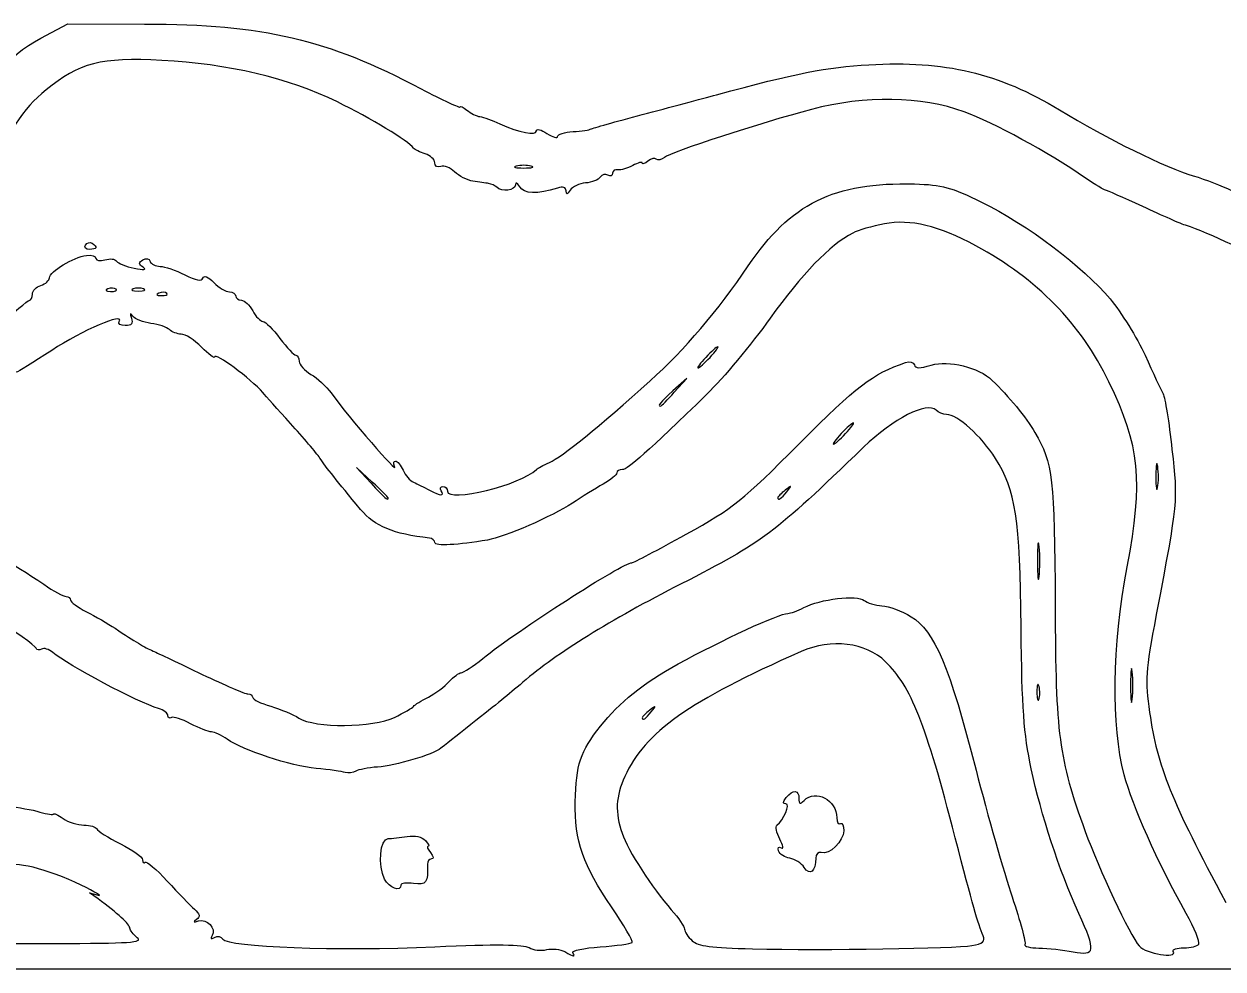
# Model space of a CAD drawing. Extents: x 32 to 2531, y 46 to 1398.
# Drawn here: x 583 to 960.5, y 45.7 to 343.3 of the extents above; entities that cross this region are included whole.
import ezdxf

# ---------------------------------------------------------------- set-up
doc = ezdxf.new("R2010")
doc.units = 0
doc.layers.add('IMAGE', color=7, linetype='CONTINUOUS')

msp = doc.modelspace()

# ---------------------------------------------------------------- linework, layer by layer
at = {"layer": 'IMAGE', "color": 7}
for points in [[(32.319879, 721.65756), (32.319879, 1397.653213), (1281.6532, 1397.653213), (2530.9865, 1397.653213), (2530.9865, 721.65312), (2530.9865, 45.6531), (1281.6532, 45.6531), (32.319879, 45.6531), (32.319879, 721.64876)], [(742.65321, 298.5723), (742.65321, 298.5723)], [(602.33332, 273.675), (602.33332, 273.675)], [(611.95877, 259.7921), (611.95877, 259.7921)], [(620.65321, 259.8701), (620.65321, 259.8701)], [(627.95877, 258.4587), (627.95877, 258.4587)], [(798.98655, 238.3196), (798.98655, 238.3196)], [(787.73709, 227.3196), (787.73709, 227.3196)], [(841.65321, 214.32), (841.65321, 214.32)], [(939.94322, 203.9679), (939.94322, 203.9679)], [(697.65321, 194.058), (697.65321, 194.058)], [(823.15663, 195.9862), (823.15663, 195.9862)], [(902.62622, 178.6235), (902.62622, 178.6235)], [(931.95108, 139.3199), (931.95108, 139.3199)], [(902.5773, 134.6278), (902.5773, 134.6278)], [(780.48996, 126.6532), (780.48996, 126.6532)], [(828.65816, 77.6061), (828.65816, 77.6061)], [(696.51033, 73.9865), (696.51033, 73.9865)], [(881.43132, 53.0515), (881.43132, 53.0515)]]:
    msp.add_lwpolyline(points, close=True, dxfattribs=at)
for points in [[(588.30316, 338.8701), (596.79944, 343.3985), (620.893, 343.3265)], [(787.73709, 227.3196), (791.65321, 231.6529), (787.31988, 227.7368)], [(692.65321, 199.058), (687.65321, 203.6529), (692.24811, 198.6529)], [(606.31988, 67.7245), (603.65322, 69.6597), (606.31988, 68.8864)], [(755.76258, 50.8106), (755.76259, 50.8096)], [(944.84066, 51.2225), (944.84063, 51.2227)]]:
    msp.add_lwpolyline(points, dxfattribs=at)
for points in [[(620.893, 343.3265), (658.73643, 343.2125), (678.15491, 338.6668), (707.98655, 322.9383)], [(562.44048, 304.9683), (571.33836, 325.2691), (577.19924, 332.9517), (588.30316, 338.8701)], [(626.42901, 331.8811), (607.12109, 332.8597), (600.35398, 331.1329), (589.96865, 322.5775)], [(681.65275, 318.7926), (666.41862, 326.2392), (647.01637, 330.8377), (626.42901, 331.8811)], [(800.98655, 321.0313), (826.10812, 327.8472), (835.64977, 329.7295), (849.02528, 330.5078)], [(849.02528, 330.5078), (872.94492, 331.8996), (889.92108, 327.8737), (908.98655, 316.288)], [(589.96865, 322.5775), (582.22977, 316.2022), (578.61461, 310.5407), (570.22205, 291.6532)], [(707.98655, 322.9383), (714.76988, 319.3619), (720.31988, 316.7832), (720.31988, 317.208)], [(777.67321, 314.8089), (786.09555, 317.0374), (796.58655, 319.8375), (800.98655, 321.0313)], [(705.65275, 304.2543), (704.04201, 306.4488), (692.07383, 313.6987), (681.65275, 318.7926)], [(720.31988, 317.208), (720.31988, 317.6327), (721.28041, 317.183), (722.45439, 316.2088)], [(878.98609, 315.6736), (865.62494, 320.5967), (847.74746, 320.8855), (830.98609, 316.449)], [(722.45439, 316.2088), (723.62837, 315.2344), (725.47497, 314.3072), (726.55795, 314.1483)], [(726.55795, 314.1483), (727.64093, 313.9893), (730.4304, 312.988), (732.75677, 311.9231)], [(761.55861, 310.2619), (761.99931, 310.5343), (769.25088, 312.5804), (777.67321, 314.8089)], [(830.98609, 316.449), (815.15006, 312.2575), (786.65982, 302.9552), (784.62053, 301.3102)], [(917.22633, 294.8174), (905.31078, 303.0072), (888.54334, 312.1522), (878.98609, 315.6736)], [(908.98655, 316.288), (923.85921, 307.2503), (942.55721, 298.0294), (951.10669, 295.5165)], [(732.75677, 311.9231), (738.96455, 309.0815), (744.31988, 308.033), (744.31988, 309.6591)], [(744.31988, 309.6591), (744.31988, 310.4233), (745.81988, 310.0657), (747.65321, 308.8644)], [(755.87195, 309.4377), (758.55892, 309.6187), (761.11792, 309.9896), (761.55861, 310.2619)], [(747.65321, 308.8644), (749.48655, 307.6632), (750.98655, 307.2267), (750.98655, 307.8945)], [(750.98655, 307.8945), (750.98655, 308.5623), (753.18497, 309.2568), (755.87195, 309.4377)], [(709.31942, 302.4097), (707.66942, 302.9247), (706.01942, 303.7547), (705.65275, 304.2543)], [(712.31942, 299.6052), (712.31942, 300.6328), (710.96942, 301.8948), (709.31942, 302.4097)], [(714.21633, 298.4648), (713.13218, 298.0488), (712.31942, 298.5378), (712.31942, 299.6052)], [(718.57807, 296.7563), (717.22242, 298.0963), (715.25963, 298.8652), (714.21633, 298.4648)], [(737.98655, 298.5723), (736.70321, 298.2369), (737.75321, 297.9625), (740.31988, 297.9625)], [(742.65321, 298.5723), (741.36988, 298.9077), (739.26988, 298.9077), (737.98655, 298.5723)], [(740.31988, 297.9625), (742.88655, 297.9625), (743.93655, 298.2369), (742.65321, 298.5723)], [(774.65275, 298.7537), (773.00275, 297.8407), (770.90275, 297.2459), (769.98609, 297.4319)], [(777.65275, 299.5369), (777.65275, 300.0191), (776.30275, 299.6667), (774.65275, 298.7537)], [(779.4421, 300.1451), (778.45795, 299.3283), (777.65275, 299.0546), (777.65275, 299.5369)], [(782.07654, 300.785), (781.61174, 301.2498), (780.42623, 300.9618), (779.4421, 300.1451)], [(784.62053, 301.3102), (783.68614, 300.5565), (782.54135, 300.3202), (782.07654, 300.785)], [(724.34783, 293.8329), (722.53014, 294.1007), (719.93374, 295.4163), (718.57807, 296.7563)], [(764.38586, 295.0941), (763.85305, 294.2319), (761.79634, 293.402), (759.81542, 293.2497)], [(766.83702, 295.7453), (766.02169, 296.2492), (764.91867, 295.9562), (764.38586, 295.0941)], [(768.31942, 296.2996), (768.31942, 295.4909), (767.65234, 295.2415), (766.83702, 295.7453)], [(769.98609, 297.4319), (769.06942, 297.6179), (768.31942, 297.1084), (768.31942, 296.2996)], [(923.48082, 290.9865), (923.1063, 290.9865), (920.29178, 292.7104), (917.22633, 294.8174)], [(951.10669, 295.5165), (955.07395, 294.3505), (960.41988, 292.2994), (962.98655, 290.9587)], [(729.28083, 293.0937), (728.38539, 293.2324), (726.16554, 293.5651), (724.34783, 293.8329)], [(731.83638, 291.914), (731.32627, 292.4241), (730.17627, 292.955), (729.28083, 293.0937)], [(737.6933, 292.6532), (737.6504, 290.8857), (733.40097, 290.3494), (731.83638, 291.914)], [(739.05539, 292.0535), (738.29771, 293.3529), (737.71654, 293.6088), (737.6933, 292.6532)], [(750.94813, 291.6412), (744.66861, 289.6481), (740.37115, 289.7971), (739.05539, 292.0535)], [(753.67317, 290.7431), (753.65967, 291.8987), (752.72754, 292.2059), (750.94813, 291.6412)], [(754.95366, 290.9797), (754.02746, 289.5147), (753.68818, 289.452), (753.67317, 290.7431)], [(759.81542, 293.2497), (757.83449, 293.0975), (755.64669, 292.076), (754.95366, 290.9797)], [(810.98586, 267.1227), (824.20145, 286.7501), (838.12946, 293.6125), (863.38621, 292.9407)], [(863.38621, 292.9407), (872.08938, 292.7092), (874.8399, 291.9664), (884.52197, 287.2329)], [(935.24061, 285.8123), (929.14722, 288.6581), (923.85533, 290.9865), (923.48082, 290.9865)], [(884.52197, 287.2329), (898.64517, 280.328), (916.64834, 266.747), (924.94226, 256.741)], [(948.98611, 279.8235), (947.51945, 280.2715), (941.33397, 282.9665), (935.24061, 285.8123)], [(853.88615, 280.3641), (850.05189, 279.6369), (845.58093, 278.3417), (843.95067, 277.4859)], [(882.73705, 273.4329), (870.86225, 279.849), (862.17504, 281.936), (853.88615, 280.3641)], [(972.74802, 268.602), (972.96529, 269.5547), (955.31479, 277.8901), (948.98611, 279.8235)], [(843.95067, 277.4859), (836.68568, 273.6721), (827.82396, 264.5426), (817.90577, 250.6539)], [(603.57452, 272.3199), (602.43124, 272.3199), (601.87271, 272.9297), (602.33332, 273.675)], [(602.33332, 273.675), (602.79393, 274.4203), (603.72935, 274.6849), (604.41201, 274.2629)], [(604.41201, 274.2629), (606.2614, 273.12), (605.91656, 272.3199), (603.57452, 272.3199)], [(924.60232, 230.6185), (915.68347, 249.0305), (901.99845, 263.0257), (882.73705, 273.4329)], [(590.99429, 263.4096), (591.00499, 265.3573), (598.58533, 269.9222), (602.65253, 270.43)], [(602.65253, 270.43), (604.30253, 270.636), (605.65253, 270.205), (605.65253, 269.4723)], [(605.65253, 269.4723), (605.65253, 268.7208), (606.8874, 268.532), (608.48567, 269.0393)], [(608.48567, 269.0393), (610.04388, 269.5338), (611.69388, 269.3496), (612.15233, 268.63)], [(612.15233, 268.63), (612.61077, 267.9103), (615.08587, 266.9097), (617.65253, 266.4064)], [(620.51019, 266.7389), (619.03928, 267.7533), (619.02457, 268.1863), (620.43149, 269.0558)], [(620.43149, 269.0558), (621.44546, 269.6825), (622.3784, 269.4755), (622.68496, 268.5558)], [(622.68496, 268.5558), (622.97268, 267.6927), (624.38198, 266.9864), (625.81676, 266.9864)], [(617.65253, 266.4064), (620.69873, 265.8091), (621.69103, 265.9245), (620.51019, 266.7389)], [(625.81676, 266.9864), (627.25153, 266.9864), (630.75532, 265.7978), (633.60297, 264.3451)], [(633.60297, 264.3451), (637.20033, 262.5098), (638.939, 262.1792), (639.29985, 263.2617)], [(780.13238, 230.92), (791.00716, 240.741), (801.5593, 253.1227), (810.98586, 267.1227)], [(585.65253, 258.2299), (585.65253, 259.2805), (586.85253, 260.5209), (588.3192, 260.9864)], [(588.3192, 260.9864), (589.78587, 261.452), (590.98967, 262.5424), (590.99429, 263.4096)], [(639.29985, 263.2617), (639.62701, 264.2432), (640.89853, 263.7404), (642.73586, 261.9031)], [(642.73586, 261.9031), (644.34002, 260.299), (646.55253, 258.9864), (647.65253, 258.9864)], [(584.65253, 256.2713), (585.20253, 256.2983), (585.65253, 257.1794), (585.65253, 258.2299)], [(609.40321, 259.8973), (608.33957, 259.4717), (608.65551, 259.1557), (610.20877, 259.0918)], [(611.95877, 259.7921), (611.51572, 260.2352), (610.36571, 260.2825), (609.40321, 259.8973)], [(610.20877, 259.0918), (611.61432, 259.0338), (612.40183, 259.349), (611.95877, 259.7921)], [(617.31988, 259.8701), (616.40321, 259.5002), (617.15321, 259.1976), (618.98655, 259.1976)], [(620.65321, 259.8701), (619.73655, 260.24), (618.23655, 260.24), (617.31988, 259.8701)], [(618.98655, 259.1976), (620.81988, 259.1976), (621.56988, 259.5002), (620.65321, 259.8701)], [(625.40321, 258.564), (624.33957, 258.1383), (624.65551, 257.8224), (626.20877, 257.7584)], [(627.95877, 258.4588), (627.51572, 258.9018), (626.36571, 258.9492), (625.40321, 258.564)], [(626.20877, 257.7584), (627.61432, 257.7004), (628.40183, 258.0157), (627.95877, 258.4587)], [(647.65253, 258.9864), (648.75253, 258.9864), (649.65253, 258.3864), (649.65253, 257.6531)], [(649.65253, 257.6531), (649.65253, 256.9198), (650.45114, 256.3198), (651.42722, 256.3198)], [(924.94226, 256.741), (928.47752, 252.476), (933.43309, 244.4864), (935.95465, 238.9864)], [(574.72133, 247.8772), (579.63349, 252.4673), (584.10253, 256.2446), (584.65253, 256.2713)], [(651.42722, 256.3198), (652.4033, 256.3198), (654.00469, 254.8198), (654.98586, 252.9864)], [(654.98586, 252.9864), (655.96704, 251.1531), (657.41842, 249.6389), (658.21117, 249.6216)], [(612.95611, 249.604), (614.82243, 252.6237), (601.27681, 246.8351), (591.69759, 240.5193)], [(614.86601, 248.3199), (613.37908, 248.3199), (612.51963, 248.8977), (612.95611, 249.604)], [(616.81892, 250.6532), (617.36637, 248.9514), (616.83782, 248.3199), (614.86601, 248.3199)], [(617.29365, 251.2861), (616.42211, 252.4956), (616.28504, 252.3129), (616.81892, 250.6532)], [(622.94691, 249.0253), (620.51155, 249.3335), (617.96759, 250.3509), (617.29365, 251.2861)], [(658.21117, 249.6216), (659.00392, 249.6046), (661.41762, 247.2043), (663.57497, 244.2883)], [(817.90577, 250.6539), (812.01403, 242.4035), (803.09693, 231.6727), (798.09003, 226.8077)], [(628.78069, 247.0591), (628.00747, 247.8323), (625.38227, 248.7171), (622.94691, 249.0253)], [(632.48399, 245.6532), (631.22039, 245.6532), (629.55391, 246.2859), (628.78069, 247.0591)], [(638.88399, 241.5507), (636.62757, 243.8071), (633.74757, 245.6532), (632.48399, 245.6532)], [(663.57497, 244.2883), (665.7323, 241.3723), (667.9823, 238.9864), (668.57497, 238.9864)], [(801.45139, 241.6529), (801.08472, 241.6529), (799.37555, 240.1529), (797.65321, 238.3196)], [(798.98655, 238.3196), (800.70888, 240.1529), (801.81805, 241.6529), (801.45139, 241.6529)], [(591.69759, 240.5193), (585.96996, 236.743), (580.95553, 233.6532), (580.5544, 233.6532)], [(642.98655, 238.3707), (642.98655, 237.8632), (641.14039, 239.2942), (638.88399, 241.5507)], [(658.17752, 227.2315), (654.48045, 231.6284), (642.98655, 240.0565), (642.98655, 238.3707)], [(668.57497, 238.9864), (669.16762, 238.9864), (669.65253, 238.1204), (669.65253, 237.0618)], [(797.65321, 238.3196), (795.93088, 236.4862), (794.82171, 234.9862), (795.18837, 234.9862)], [(795.18837, 234.9862), (795.55504, 234.9862), (797.26421, 236.4862), (798.98655, 238.3196)], [(935.95465, 238.9864), (938.47621, 233.4864), (941.04016, 228.0241), (941.65229, 226.8478)], [(669.65253, 237.0618), (669.65253, 236.0033), (671.30253, 234.1624), (673.3192, 232.9709)], [(827.13226, 211.1777), (845.30182, 229.4333), (849.96794, 232.9972), (860.5671, 236.7151)], [(860.5671, 236.7151), (861.80306, 237.1487), (863.04742, 236.8041), (863.33235, 235.9492)], [(863.33235, 235.9492), (863.721, 234.7833), (865.05202, 234.7638), (868.6607, 235.8712)], [(868.6607, 235.8712), (874.14922, 237.5556), (883.52628, 235.2107), (887.86012, 231.07)], [(673.3192, 232.9709), (675.33586, 231.7794), (678.18586, 229.1404), (679.65253, 227.1064)], [(748.42365, 205.214), (752.38764, 206.9513), (764.15841, 216.4937), (780.13238, 230.92)], [(887.86012, 231.07), (893.02207, 226.1381), (898.4884, 219.4653), (901.29244, 214.673)], [(930.3398, 172.3199), (935.47825, 199.757), (934.43963, 210.3106), (924.60232, 230.6185)], [(666.89413, 217.5176), (662.91163, 221.895), (658.98915, 226.2663), (658.17752, 227.2315)], [(679.65253, 227.1064), (685.20425, 219.4071), (701.3305, 200.7976), (699.6873, 203.9864)], [(798.09003, 226.8077), (779.22587, 208.478), (773.07004, 202.9865), (771.38697, 202.9865)], [(787.31988, 227.7368), (783.2806, 224.0864), (782.37368, 222.9862), (783.40376, 222.9862)], [(783.40376, 222.9862), (783.63323, 222.9862), (785.58323, 224.9362), (787.73709, 227.3196)], [(941.65229, 226.8478), (942.26444, 225.6716), (943.52428, 217.7897), (944.45194, 209.3326)], [(870.17913, 221.6606), (867.34761, 224.4921), (856.66861, 219.0519), (847.33691, 210.024)], [(873.46069, 220.3199), (872.39324, 220.3199), (870.91655, 220.9232), (870.17913, 221.6606)], [(888.86577, 206.496), (884.42152, 213.5493), (876.87644, 220.3199), (873.46069, 220.3199)], [(676.13259, 206.6059), (675.03395, 208.2299), (670.87664, 213.1402), (666.89413, 217.5176)], [(844.11805, 217.6533), (843.75139, 217.6533), (842.04221, 216.1533), (840.31988, 214.32)], [(841.65321, 214.32), (843.37555, 216.1533), (844.48472, 217.6533), (844.11805, 217.6533)], [(840.31988, 214.32), (838.59755, 212.4866), (837.48837, 210.9866), (837.85504, 210.9866)], [(837.85504, 210.9866), (838.22171, 210.9866), (839.93088, 212.4866), (841.65321, 214.32)], [(901.29244, 214.673), (906.93598, 205.028), (907.51299, 200.1037), (907.66136, 160.3197)], [(847.33691, 210.024), (819.03373, 182.6423), (815.66421, 180.116), (789.94115, 166.9909)], [(791.49644, 182.6298), (806.51776, 190.9755), (809.0222, 192.9819), (827.13226, 211.1777)], [(944.45194, 209.3326), (946.27548, 192.7084), (946.33845, 193.3718), (939.5128, 157.3082)], [(688.97679, 190.4362), (681.49221, 199.4203), (678.1314, 203.6513), (676.13259, 206.6059)], [(699.6873, 203.9864), (699.21496, 204.9031), (699.32162, 205.6531), (699.92433, 205.6531)], [(699.92433, 205.6531), (700.52705, 205.6531), (701.61246, 204.3522), (702.33636, 202.7622)], [(744.31546, 203.0136), (744.68418, 203.3952), (746.53286, 204.3854), (748.42365, 205.214)], [(896.93297, 153.1293), (896.55343, 187.8765), (895.27685, 196.3214), (888.86577, 206.496)], [(939.94332, 203.9679), (939.63685, 205.9947), (939.37791, 204.6529), (939.36789, 200.9862)], [(939.92512, 197.3012), (940.2416, 198.9412), (940.2498, 201.9412), (939.94322, 203.9679)], [(702.33636, 202.7622), (703.06025, 201.1722), (704.55253, 199.4654), (705.65253, 198.9694)], [(716.3192, 196.1476), (716.3192, 192.4592), (739.64465, 198.1797), (744.31546, 203.0136)], [(769.65321, 201.9407), (769.65321, 201.3655), (767.70321, 199.7736), (765.31988, 198.4033)], [(771.38697, 202.9865), (770.43341, 202.9865), (769.65321, 202.5159), (769.65321, 201.9407)], [(939.36789, 200.9862), (939.35719, 197.3196), (939.60864, 195.6613), (939.92512, 197.3012)], [(692.24811, 198.6529), (696.52492, 193.999), (697.65321, 193.0399), (697.65321, 194.058)], [(697.65321, 194.058), (697.65321, 194.2808), (695.40321, 196.5308), (692.65321, 199.058)], [(705.65253, 198.9694), (706.75253, 198.4734), (708.99438, 197.3743), (710.63444, 196.527)], [(710.63444, 196.527), (714.297, 194.6348), (715.39888, 194.5728), (714.3192, 196.3198)], [(714.3192, 196.3198), (713.86597, 197.0531), (714.13056, 197.6531), (714.90717, 197.6531)], [(714.90717, 197.6531), (715.68378, 197.6531), (716.3192, 196.9756), (716.3192, 196.1476)], [(765.31988, 198.4033), (762.93655, 197.0329), (758.58655, 194.3305), (755.65321, 192.3978)], [(822.65321, 196.4897), (821.36988, 195.4832), (820.31988, 194.4332), (820.31988, 194.1563)], [(823.15663, 195.9862), (824.81512, 198.101), (824.76796, 198.1482), (822.65321, 196.4897)], [(820.31988, 194.1563), (820.31988, 193.0589), (821.4148, 193.7652), (823.15663, 195.9862)], [(710.65321, 181.3922), (699.25261, 182.6466), (693.44887, 185.0681), (688.97679, 190.4362)], [(755.65321, 192.3978), (749.30219, 188.2134), (734.42835, 181.7541), (728.91529, 180.7862)], [(712.31988, 179.969), (712.31988, 180.6509), (711.56988, 181.2913), (710.65321, 181.3922)], [(774.39622, 173.6532), (774.9151, 173.6532), (782.61019, 177.6927), (791.49644, 182.6298)], [(902.62628, 178.6235), (902.33764, 181.3898), (902.09665, 179.4532), (902.09073, 174.3199)], [(568.31823, 178.3188), (569.4962, 179.0469), (579.25011, 173.6854), (589.19286, 166.8446)], [(728.91529, 180.7862), (719.75851, 179.1787), (712.31988, 178.8124), (712.31988, 179.969)], [(902.61552, 169.2901), (902.91007, 171.6571), (902.91491, 175.8571), (902.62622, 178.6235)], [(902.09073, 174.3199), (902.08573, 169.1865), (902.32097, 166.9232), (902.61552, 169.2901)], [(727.42884, 143.4749), (738.3611, 152.3036), (771.58804, 173.6532), (774.39622, 173.6532)], [(929.40543, 106.8629), (925.29671, 122.2795), (925.65385, 147.2989), (930.3398, 172.3199)], [(586.76709, 146.6893), (586.07725, 148.3132), (561.57513, 164.8934), (556.31988, 167.2925)], [(589.19286, 166.8446), (592.27699, 164.7227), (595.44227, 162.9865), (596.22682, 162.9865)], [(789.94115, 166.9909), (767.34805, 155.4629), (750.936, 145.2645), (740.09857, 136.019)], [(596.22682, 162.9865), (597.01135, 162.9865), (597.65324, 162.481), (597.65324, 161.8632)], [(828.53244, 159.5197), (833.62551, 162.177), (845.33617, 163.5762), (847.49412, 161.7853)], [(597.65324, 161.8632), (597.65324, 161.2453), (599.90324, 159.5953), (602.65324, 158.1965)], [(823.48579, 157.6614), (824.3112, 157.6614), (826.5822, 158.5022), (828.53244, 159.5197)], [(847.49412, 161.7853), (848.46325, 160.9809), (850.99551, 160.2222), (853.12136, 160.0992)], [(853.12136, 160.0992), (855.24721, 159.9761), (859.38655, 158.4131), (862.31988, 156.6259)], [(907.66136, 160.3197), (907.81494, 119.1398), (908.7114, 112.379), (917.11568, 89.019)], [(602.65324, 158.1965), (605.40324, 156.7977), (609.45324, 154.4517), (611.65324, 152.9832)], [(788.98655, 141.7471), (802.56103, 149.2392), (820.78665, 157.6467), (823.48579, 157.6614)], [(862.31988, 156.6259), (869.66927, 152.148), (874.41197, 140.9447), (882.76944, 108.3199)], [(939.5128, 157.3082), (936.03532, 138.9348), (935.89528, 136.8903), (937.40092, 126.4767)], [(611.65324, 152.9832), (618.09442, 148.6837), (620.81734, 147.0548), (623.65324, 145.8046)], [(900.13653, 108.7353), (897.76203, 119.9862), (897.21169, 127.6126), (896.93297, 153.1293)], [(854.28148, 142.444), (847.98764, 148.5561), (837.17333, 149.859), (827.65321, 145.652)], [(588.51777, 146.4422), (587.80087, 145.9991), (587.01307, 146.1103), (586.76709, 146.6893)], [(592.07056, 145.3428), (590.83344, 146.3905), (589.23469, 146.8853), (588.51777, 146.4422)], [(625.31988, 127.6967), (619.02679, 129.5632), (596.72985, 141.3967), (592.07056, 145.3428)], [(623.65324, 145.8046), (625.11991, 145.158), (632.08456, 141.8594), (639.13026, 138.4744)], [(720.6355, 138.9865), (721.31508, 138.9865), (724.3721, 141.0063), (727.42884, 143.4749)], [(827.65321, 145.652), (792.46671, 130.1031), (778.48744, 120.1969), (772.14805, 106.3191)], [(764.52024, 122.151), (770.47328, 129.7097), (777.77949, 135.5615), (788.98655, 141.7471)], [(876.22944, 86.9857), (866.84327, 123.1904), (862.30865, 134.6485), (854.28148, 142.444)], [(931.95108, 139.3199), (931.65531, 141.7032), (931.41331, 139.7532), (931.41331, 134.9865)], [(639.13026, 138.4744), (646.17594, 135.0894), (652.62594, 132.3199), (653.46359, 132.3199)], [(710.32306, 131.3307), (712.52479, 132.4579), (715.46778, 134.6416), (716.86304, 136.1834)], [(716.86304, 136.1834), (718.2583, 137.7251), (719.95591, 138.9865), (720.6355, 138.9865)], [(740.09857, 136.019), (734.95337, 131.6296), (732.58747, 129.7036), (723.65321, 122.6314)], [(902.5772, 134.6278), (902.23915, 135.9251), (901.94032, 135.1865), (901.91315, 132.9865)], [(931.95108, 130.6532), (932.24684, 133.0365), (932.24684, 136.9365), (931.95108, 139.3199)], [(653.46359, 132.3199), (654.30123, 132.3199), (654.98658, 131.8149), (654.98658, 131.1976)], [(901.91315, 132.9865), (901.88595, 130.7865), (902.16256, 129.7251), (902.5278, 130.6278)], [(902.5278, 130.6278), (902.89303, 131.5305), (902.91525, 133.3305), (902.5773, 134.6278)], [(931.41331, 134.9865), (931.41331, 130.2199), (931.65531, 128.2699), (931.95108, 130.6532)], [(654.98658, 131.1976), (654.98658, 130.5803), (657.53658, 129.3285), (660.65324, 128.4157)], [(660.65324, 128.4157), (663.76991, 127.503), (667.76004, 125.8351), (669.5202, 124.7094)], [(699.65324, 124.9197), (702.58658, 126.3467), (705.28658, 127.9118), (705.65324, 128.3977)], [(705.65324, 128.3977), (706.01991, 128.8836), (708.12132, 130.2034), (710.32306, 131.3307)], [(780.48996, 126.6532), (782.14845, 128.768), (782.10129, 128.8151), (779.98655, 127.1566)], [(628.31988, 125.4847), (628.31988, 126.2119), (626.96988, 127.2073), (625.31988, 127.6967)], [(629.43939, 124.8544), (628.82365, 124.4739), (628.31988, 124.7574), (628.31988, 125.4847)], [(635.43455, 122.9331), (632.75293, 124.3703), (630.05511, 125.2349), (629.43939, 124.8544)], [(669.5202, 124.7094), (674.51876, 121.5125), (692.91348, 121.6409), (699.65324, 124.9197)], [(779.98655, 127.1566), (778.70321, 126.1502), (777.65321, 125.1002), (777.65321, 124.8233)], [(777.65321, 124.8233), (777.65321, 123.7259), (778.74813, 124.4322), (780.48996, 126.6532)], [(937.40092, 126.4767), (939.86604, 109.4271), (944.235, 98.5462), (961.42158, 66.6531)], [(642.01837, 120.3199), (641.07888, 120.3199), (638.11616, 121.4958), (635.43455, 122.9331)], [(723.65321, 122.6314), (719.25321, 119.1484), (715.02261, 115.7913), (714.25187, 115.1712)], [(756.55908, 98.3199), (756.79485, 110.052), (758.12332, 114.0287), (764.52024, 122.151)], [(646.97633, 118.0436), (645.18895, 119.2956), (642.95785, 120.3199), (642.01837, 120.3199)], [(674.98655, 108.8639), (666.89156, 109.6306), (652.03739, 114.4987), (646.97633, 118.0436)], [(714.25187, 115.1712), (711.80228, 113.2004), (699.82977, 109.6674), (694.31017, 109.2865)], [(684.10687, 107.5736), (683.12403, 107.9013), (679.01988, 108.4819), (674.98655, 108.8639)], [(687.4402, 107.9485), (686.58972, 107.4147), (685.08972, 107.246), (684.10687, 107.5736)], [(694.31017, 109.2865), (691.38219, 109.0845), (688.29069, 108.4824), (687.4402, 107.9485)], [(772.14805, 106.3191), (769.28333, 100.0479), (769.03803, 94.9728), (771.28257, 88.4137)], [(882.76944, 108.3199), (886.43265, 94.0199), (891.53544, 76.0403), (894.10897, 68.3653)], [(915.13344, 63.1355), (908.87051, 76.9804), (903.19869, 94.2263), (900.13653, 108.7353)], [(948.90431, 63.1621), (939.73287, 79.6916), (932.06963, 96.8664), (929.40543, 106.8629)], [(822.98655, 99.6524), (825.18991, 102.3073), (826.98655, 102.1875), (826.98655, 99.3857)], [(828.58655, 98.7191), (832.30316, 102.4357), (838.84331, 98.9763), (838.94415, 93.2404)], [(767.96111, 65.2061), (759.04417, 78.1524), (756.31319, 86.0837), (756.55908, 98.3199)], [(822.83459, 97.6524), (821.78049, 97.6524), (821.82623, 98.2543), (822.98655, 99.6524)], [(826.98655, 99.3857), (826.98655, 97.6228), (827.34211, 97.4747), (828.58655, 98.7191)], [(578.02374, 96.9264), (581.11996, 96.6235), (585.60321, 95.8051), (587.98654, 95.1079)], [(587.98654, 95.1079), (590.36988, 94.4107), (592.31988, 94.1324), (592.31988, 94.4895)], [(592.31988, 94.4895), (592.31988, 94.8466), (593.65338, 94.2047), (595.28322, 93.0631)], [(820.03157, 90.9349), (822.22297, 92.5815), (824.33895, 97.6524), (822.83459, 97.6524)], [(595.28322, 93.0631), (596.91305, 91.9215), (599.86305, 90.9875), (601.83877, 90.9875)], [(601.83877, 90.9875), (603.81449, 90.9875), (605.63098, 90.464), (605.87544, 89.8242)], [(820.97528, 86.5576), (819.931, 88.5705), (819.50633, 90.5403), (820.03157, 90.9349)], [(838.94415, 93.2404), (838.96745, 91.9137), (839.45797, 91.1197), (840.03416, 91.4759)], [(840.03416, 91.4759), (840.61036, 91.8319), (841.08456, 90.8173), (841.08796, 89.2212)], [(605.87544, 89.8242), (606.11988, 89.1843), (609.46988, 87.0743), (613.31988, 85.1351)], [(697.65321, 86.7571), (698.75321, 86.7571), (701.45321, 87.0357), (703.65321, 87.388)], [(703.65321, 87.388), (706.09244, 87.7784), (708.32404, 87.305), (709.37245, 86.1741)], [(771.28257, 88.4137), (773.15276, 82.9487), (780.7576, 71.1465), (786.80824, 64.3191)], [(841.08796, 89.2212), (841.09496, 85.9163), (836.48895, 81.4379), (833.98655, 82.3167)], [(884.95912, 56.0671), (883.3618, 59.99), (881.72803, 65.7764), (876.22944, 86.9857)], [(917.11568, 89.019), (921.37243, 77.1871), (931.21016, 56.3105), (934.13212, 52.9082)], [(613.31988, 85.1351), (617.16988, 83.1959), (620.31988, 80.9194), (620.31988, 80.0762)], [(696.51033, 73.9865), (694.30333, 78.1416), (695.07545, 86.7692), (697.65321, 86.7571)], [(709.37245, 86.1741), (710.31803, 85.1543), (710.69456, 84.3199), (710.20919, 84.3199)], [(710.20919, 84.3199), (709.72381, 84.3199), (710.07363, 83.4199), (710.98655, 82.3199)], [(820.58468, 82.838), (820.22613, 83.9253), (820.57268, 84.3201), (821.42393, 83.7941)], [(821.42393, 83.7941), (822.22144, 83.3012), (822.01955, 84.5448), (820.97528, 86.5576)], [(600.98655, 72.0629), (590.65407, 77.1644), (578.68611, 80.0852), (577.89088, 77.6995)], [(620.31988, 80.0762), (620.31988, 79.233), (620.67297, 78.8962), (621.10453, 79.3278)], [(621.10453, 79.3278), (621.53608, 79.7592), (624.68608, 77.0642), (628.10453, 73.3384)], [(711.29796, 80.3199), (710.55631, 80.3199), (709.97736, 79.5699), (710.01141, 78.6532)], [(710.98655, 82.3199), (711.93515, 81.1769), (712.06859, 80.3199), (711.29796, 80.3199)], [(824.14176, 80.5531), (822.52127, 80.7911), (820.92059, 81.8192), (820.58468, 82.838)], [(828.65816, 77.6061), (827.79463, 78.9889), (825.76224, 80.3151), (824.14176, 80.5531)], [(832.29947, 80.6105), (832.26197, 76.4055), (830.37853, 74.8515), (828.65816, 77.6061)], [(833.98655, 82.3167), (833.06988, 82.6387), (832.31069, 81.8709), (832.29947, 80.6105)], [(710.01141, 78.6532), (710.22855, 72.8064), (709.65929, 72.0163), (705.65321, 72.6043)], [(606.31988, 68.8864), (607.78655, 68.4612), (605.38655, 69.8905), (600.98655, 72.0629)], [(628.10453, 73.3384), (631.52297, 69.6128), (635.35716, 65.6374), (636.62494, 64.5039)], [(701.65321, 72.0889), (701.65321, 69.7821), (698.03429, 71.1175), (696.51033, 73.9865)], [(705.65321, 72.6043), (703.45321, 72.9272), (701.65321, 72.6953), (701.65321, 72.0889)], [(894.10897, 68.3653), (896.68249, 60.6904), (898.49735, 53.9404), (898.14197, 53.3653)], [(616.31988, 58.5295), (616.31988, 59.7039), (612.38048, 63.3261), (606.31988, 67.7245)], [(636.62494, 64.5039), (638.38621, 62.9294), (638.54348, 62.1632), (637.29161, 61.2563)], [(774.46212, 54.0176), (774.85465, 54.4103), (771.9292, 59.4451), (767.96111, 65.2061)], [(786.80824, 64.3191), (789.08288, 61.7524), (790.95353, 58.9953), (790.96525, 58.1924)], [(637.29161, 61.2563), (636.15734, 60.4346), (636.34118, 60.2887), (637.88906, 60.7824)], [(637.88906, 60.7824), (640.57897, 61.6404), (643.61478, 58.416), (642.22865, 56.1732)], [(913.31988, 51.1075), (920.38595, 49.7405), (920.58765, 51.0785), (915.13344, 63.1355)], [(952.88905, 53.4955), (953.28867, 54.142), (951.49552, 58.492), (948.90431, 63.1621)], [(618.65322, 55.5092), (617.36988, 56.4835), (616.31988, 57.8425), (616.31988, 58.5295)], [(790.96525, 58.1924), (790.97725, 57.3893), (792.06228, 55.7588), (793.37707, 54.5689)], [(566.26219, 55.4461), (564.18108, 53.9244), (568.13439, 53.6596), (592.39838, 53.6956)], [(592.39838, 53.6956), (616.45746, 53.7316), (620.6169, 54.0187), (618.65322, 55.5092)], [(642.22865, 56.1732), (641.57285, 55.1122), (641.80828, 54.9259), (642.9296, 55.619)], [(642.9296, 55.619), (643.87802, 56.2051), (645.04676, 55.9687), (645.59624, 55.0796)], [(645.59624, 55.0796), (647.15005, 52.5656), (681.75438, 51.3107), (712.31988, 52.6602)], [(712.31988, 52.6602), (731.75774, 53.5183), (740.33186, 53.4448), (742.00265, 52.4058)], [(764.39816, 52.6349), (769.5408, 53.0029), (774.06959, 53.6251), (774.46212, 54.0176)], [(793.37707, 54.5689), (795.25792, 52.8668), (799.30881, 52.3253), (812.37707, 52.0289)], [(812.37707, 52.0289), (835.09412, 51.5139), (876.00825, 52.1199), (881.43132, 53.0515)], [(881.43132, 53.0515), (884.9438, 53.6549), (885.68376, 54.2875), (884.95912, 56.0671)], [(898.14197, 53.3653), (897.7866, 52.7903), (899.78124, 52.2937), (902.57452, 52.2617)], [(934.13212, 52.9082), (936.27728, 50.4105), (946.31952, 48.8295), (944.84066, 51.2225)], [(948.16251, 52.3199), (950.36251, 52.3199), (952.48945, 52.8489), (952.88905, 53.4955)], [(742.00265, 52.4058), (743.29485, 51.6023), (745.80138, 51.3086), (747.57274, 51.7531)], [(747.57274, 51.7531), (749.34409, 52.1976), (751.88684, 51.9255), (753.22329, 51.1483)], [(753.22329, 51.1483), (756.23137, 49.3991), (756.67109, 49.3406), (755.76258, 50.8106)], [(755.76259, 50.8096), (755.36951, 51.4456), (759.25552, 52.2669), (764.39816, 52.6349)], [(902.57452, 52.2617), (905.3678, 52.2297), (910.20321, 51.7104), (913.31988, 51.1075)], [(944.84063, 51.2227), (944.46765, 51.8261), (945.96251, 52.3199), (948.16251, 52.3199)]]:
    msp.add_open_spline(points, degree=3, dxfattribs=at)

doc.saveas('drawing.dxf')
